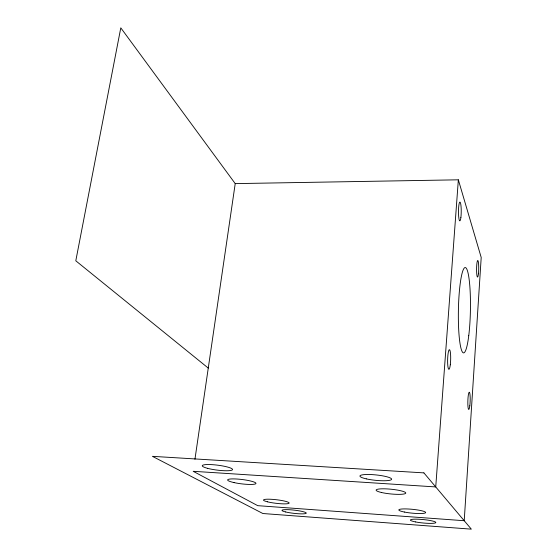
<?xml version="1.0" encoding="UTF-8"?>
<svg xmlns="http://www.w3.org/2000/svg" width="557" height="557" viewBox="0 0 557 557"><rect width="100%" height="100%" fill="white"/><g stroke="black" fill="none" stroke-linecap="round" stroke-linejoin="round"><path stroke-width="0.84" d="M458.348 179.814L435.734 486.929L193.182 471.299L257.731 505.665L464.218 520.718L481.206 257.48L458.348 179.814L235.221 183.615L120.792 27.85L75.794 260.801L208.262 368.08M194.943 459.253L235.221 183.615M423.891 472.879L152.416 456.336L262.869 513.519L471.326 529.15L423.891 472.879M450.293 364.772A9.824 1.511 -88.5 0 0 449.464 349.685A9.824 1.511 -88.5 0 0 447.696 364.048A9.824 1.511 -88.5 0 0 450.293 364.772M460.876 217.571A9.427 1.372 -89.7 0 0 460.159 202.212A9.427 1.372 -89.7 0 0 458.557 214.682A9.427 1.372 -89.7 0 0 460.876 217.571M478.435 273.759A8.271 1.065 -89.2 0 0 477.899 260.558A8.271 1.065 -89.2 0 0 476.625 271.976A8.271 1.065 -89.2 0 0 478.435 273.759M469.802 405.816A8.627 1.156 -88.2 0 0 469.377 392.239A8.627 1.156 -88.2 0 0 467.852 404.424A8.627 1.156 -88.2 0 0 469.802 405.816M468.743 335.711A42.652 6.002 -88.9 0 0 465.91 267.84A42.652 6.002 -88.9 0 0 458.571 327.008A42.652 6.002 -88.9 0 0 468.743 335.711M207.538 468.326A15.255 2.479 7.2 0 0 232.276 469.948A15.255 2.479 7.2 0 0 212.391 464.67A15.255 2.479 7.2 0 0 207.538 468.326M366.283 478.867A15.923 2.708 5.8 0 0 391.515 479.507A15.923 2.708 5.8 0 0 369.556 474.508A15.923 2.708 5.8 0 0 366.283 478.867M285.616 511.953A12.233 1.608 6.5 0 0 305.897 513.477A12.233 1.608 6.5 0 0 290.9 509.829A12.233 1.608 6.5 0 0 285.616 511.953M415.619 521.944A12.748 1.713 5.6 0 0 435.748 522.682A12.748 1.713 5.6 0 0 418.035 519.208A12.748 1.713 5.6 0 0 415.619 521.944M381.552 492.513A14.907 2.367 5.7 0 0 405.573 493.405A14.907 2.367 5.7 0 0 385.667 488.851A14.907 2.367 5.7 0 0 381.552 492.513M404.389 512.043A13.479 1.922 5.6 0 0 425.583 512.712A13.479 1.922 5.6 0 0 406.735 508.938A13.479 1.922 5.6 0 0 404.389 512.043M234.079 482.599A14.28 2.186 7 0 0 255.962 483.483A14.28 2.186 7 0 0 235.374 478.943A14.28 2.186 7 0 0 234.079 482.599M267.339 501.787A12.922 1.796 6.7 0 0 288.777 503.41A12.922 1.796 6.7 0 0 272.951 499.399A12.922 1.796 6.7 0 0 267.339 501.787"/></g></svg>
